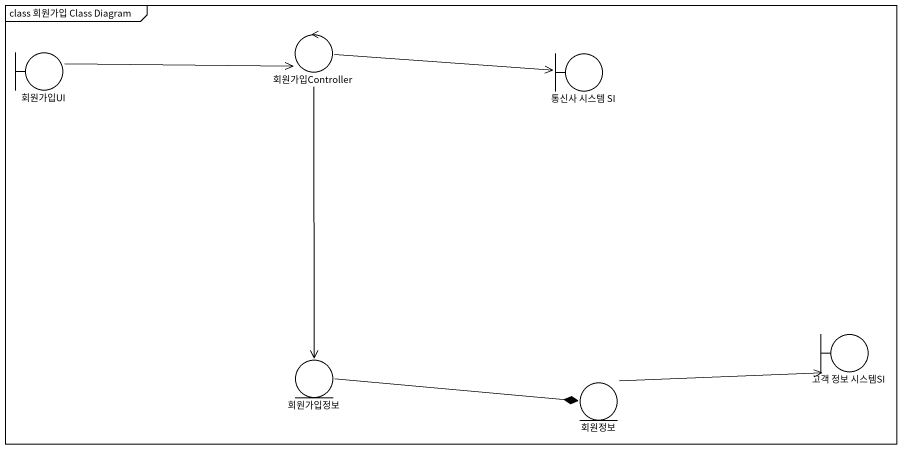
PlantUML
@startuml
mainframe class 회원가입 Class Diagram
control 회원가입Controller
boundary 회원가입UI
boundary "통신사 시스템 SI" as 통신사_시스템_SI
boundary "고객 정보 시스템SI" as 고객_정보_시스템SI
entity 회원가입정보
entity 회원정보
회원가입Controller -right-> 통신사_시스템_SI
회원가입Controller --> 회원가입정보
회원가입UI -right-> 회원가입Controller
회원가입정보 -right-* 회원정보
회원정보 -right-> 고객_정보_시스템SI
@enduml
